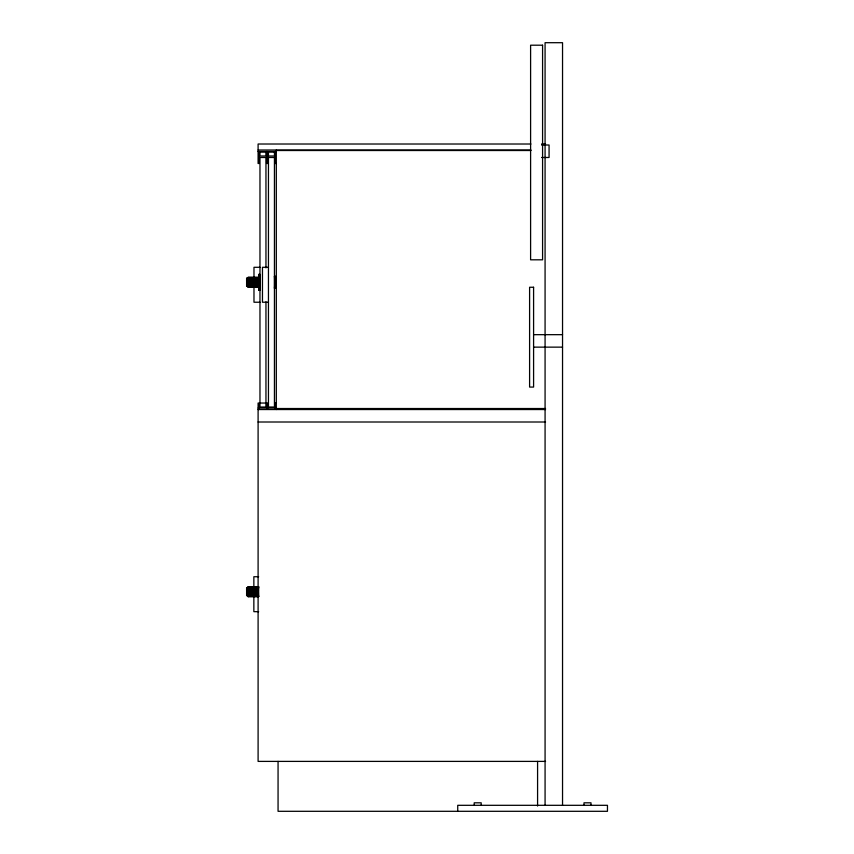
<?xml version="1.0" encoding="UTF-8"?>
<svg xmlns="http://www.w3.org/2000/svg" width="854" height="854" viewBox="0 0 854 854"><rect width="100%" height="100%" fill="white"/><g stroke="black" fill="none" stroke-linecap="round" stroke-linejoin="round"><path stroke-width="1.28" d="M530.932 144.016L258.1 144.016L258.1 163.477L259.338 163.477L259.338 151.5M541.575 144.016L545.567 144.016M541.575 145.009L549.069 145.009L549.069 157.488L541.575 157.488M258.1 150.005L530.932 150.005M276.312 150.507L530.889 150.507M258.1 151.5L276.312 151.5M276.312 163.477L275.063 163.477L275.063 151.5M259.968 267.291L253.98 267.291L253.98 277.646M268.455 267.291L262.466 267.291L262.466 302.231L268.455 302.231M258.965 274.347L259.968 274.347M258.965 274.55L259.968 274.55M258.965 274.881L259.968 274.881M258.965 275.351L259.968 275.351M258.965 275.927L259.968 275.927M274.444 276.322L275.436 276.28L275.436 288.257L274.444 288.257M274.444 276.482L275.436 276.482M258.965 276.621L259.968 276.621M274.444 276.728L275.436 276.728M274.444 277.08L275.436 277.08M259.968 277.401L248.108 277.315L248.108 287.254L259.787 287.254M248.108 277.443L259.787 277.443M274.444 277.507L275.436 277.507M248.108 277.657L259.787 277.657M248.108 277.945L259.787 277.945M274.444 278.03L275.436 278.03M259.968 278.276L246.614 278.308L248.108 278.404M246.614 278.575L248.108 278.575M274.444 278.617L275.436 278.617M246.614 278.81L259.787 278.735M246.614 279.098L248.108 279.098M258.965 279.205L259.968 279.205M248.108 279.226L259.787 279.226M274.444 279.269L275.436 279.269M246.614 279.439L248.108 279.439M246.614 279.834L259.787 279.77M274.444 279.973L275.436 279.973M246.539 280.272L248.108 280.272M258.965 280.197L259.968 280.197M248.108 280.358L259.787 280.358M246.614 280.731L248.108 280.731M274.444 280.71L275.436 280.71M248.108 280.977L259.787 280.977M246.614 281.233L248.108 281.233M258.965 281.222L259.968 281.222M274.444 281.478L275.436 281.478M248.108 281.617L259.787 281.617M246.614 281.745L248.108 281.745M246.614 282.268L259.968 282.268M274.444 282.268L275.436 282.268M246.614 282.781L259.787 282.92M274.444 283.048L275.436 283.048M246.614 283.293L248.108 283.293M258.965 283.304L259.968 283.304M248.108 283.56L259.787 283.56M246.614 283.795L248.108 283.795M274.444 283.816L275.436 283.816M259.787 284.168L246.539 284.265M258.965 284.329L259.968 284.329M246.614 284.692L259.787 284.756M274.444 284.553L275.436 284.553M246.614 285.087L248.108 285.087M274.444 285.257L275.436 285.257M246.614 285.428L259.968 285.321M246.614 285.716L259.787 285.791M246.614 285.951L248.108 285.951M274.444 285.909L275.436 285.909M246.614 286.122L248.108 286.122M259.968 286.261L246.614 286.218L246.614 278.276M274.444 286.496L275.436 286.496M248.108 286.581L259.787 286.581M248.108 286.88L259.787 286.88M274.444 287.019L275.436 287.019M248.108 287.083L259.968 287.125M274.444 287.446L275.436 287.446M258.965 287.915L259.968 287.915M274.444 287.798L275.436 287.798M274.444 288.044L275.436 288.044M258.965 288.599L259.968 288.599M258.965 289.175L259.968 289.175M258.965 289.645L259.968 289.645M258.965 289.976L259.968 289.976M258.965 290.179L259.968 290.179L258.965 290.253L258.965 274.283M259.968 302.231L253.98 302.231L253.98 286.698M533.59 334.672L562.54 334.672M533.59 347.14L562.54 347.14M259.968 403.045L265.957 403.045M276.312 403.045L275.063 403.045L275.063 408.031M258.1 408.031L276.312 408.031M276.312 408.532L545.557 408.532M258.1 409.536L545.567 409.536M258.1 422.004L545.567 422.004M258.645 576.728L253.851 576.728L253.851 587.082M258.687 586.751L248.108 586.709L248.108 596.69M248.108 586.879L258.687 586.879M248.108 587.093L258.687 587.093M248.108 587.381L258.687 587.381M248.108 587.712L246.614 587.712L246.614 595.697L258.687 595.654M246.614 587.744L258.687 587.744M246.614 588.011L248.108 588.011M246.614 588.246L258.687 588.171M246.614 588.534L248.108 588.534M248.108 588.662L258.687 588.662M246.614 588.876L248.108 588.876M246.614 589.271L258.687 589.207M246.539 589.708L258.687 589.794M246.614 590.167L248.108 590.167M248.108 590.413L258.687 590.413M246.614 590.669L248.108 590.669M248.108 591.053L258.687 591.053M246.614 591.181L248.108 591.181M246.614 591.705L258.687 591.705M246.614 592.217L248.108 592.217M248.108 592.356L258.687 592.356M246.614 592.729L248.108 592.729M248.108 592.996L258.687 592.996M246.614 593.231L248.108 593.231M246.539 593.701L258.687 593.605M246.614 594.128L258.687 594.192M246.614 594.523L248.108 594.523M248.108 594.736L258.687 594.736M246.614 594.864L248.108 594.864M246.614 595.153L248.108 595.153M248.108 595.227L258.687 595.227M246.614 595.387L248.108 595.387M248.108 596.017L258.687 596.017M248.108 596.316L258.687 596.316M248.108 596.519L258.687 596.519M248.108 596.647L258.687 596.647M258.645 611.667L253.851 611.667L253.851 596.135M545.567 761.394L258.1 761.394L258.1 403.045L259.338 403.045L259.338 408.031M590.989 805.311L590.989 802.813L583.997 802.813L583.997 805.311M562.54 805.311L562.54 42.7L545.076 42.7L545.076 805.311M537.582 761.394L537.582 806.048M481.186 805.311L481.186 802.813L474.205 802.813L474.205 805.311M457.733 811.3L457.733 805.311L607.461 805.311L607.461 811.3L278.062 811.3L278.062 761.394M276.312 150.005L276.312 409.536M267.825 151.5L267.825 163.477L266.576 163.477L266.576 151.5M267.825 408.031L267.825 403.045L266.576 403.045L266.576 408.031M265.957 267.889L265.957 157.488L259.968 157.488L259.968 407.038L265.957 407.038L265.957 301.825M542.578 45.198L530.601 45.198L530.601 259.808L542.578 259.808L542.578 45.198M265.957 152.001L259.968 152.001L259.968 155.994L265.957 155.994L265.957 152.001M274.444 152.001L268.455 152.001L268.455 155.994L274.444 155.994L274.444 152.001M274.444 157.488L268.455 157.488L268.455 407.038L274.444 407.038L274.444 157.488M533.59 287.254L529.597 287.254L529.597 387.075L533.59 387.075L533.59 287.254"/></g></svg>
